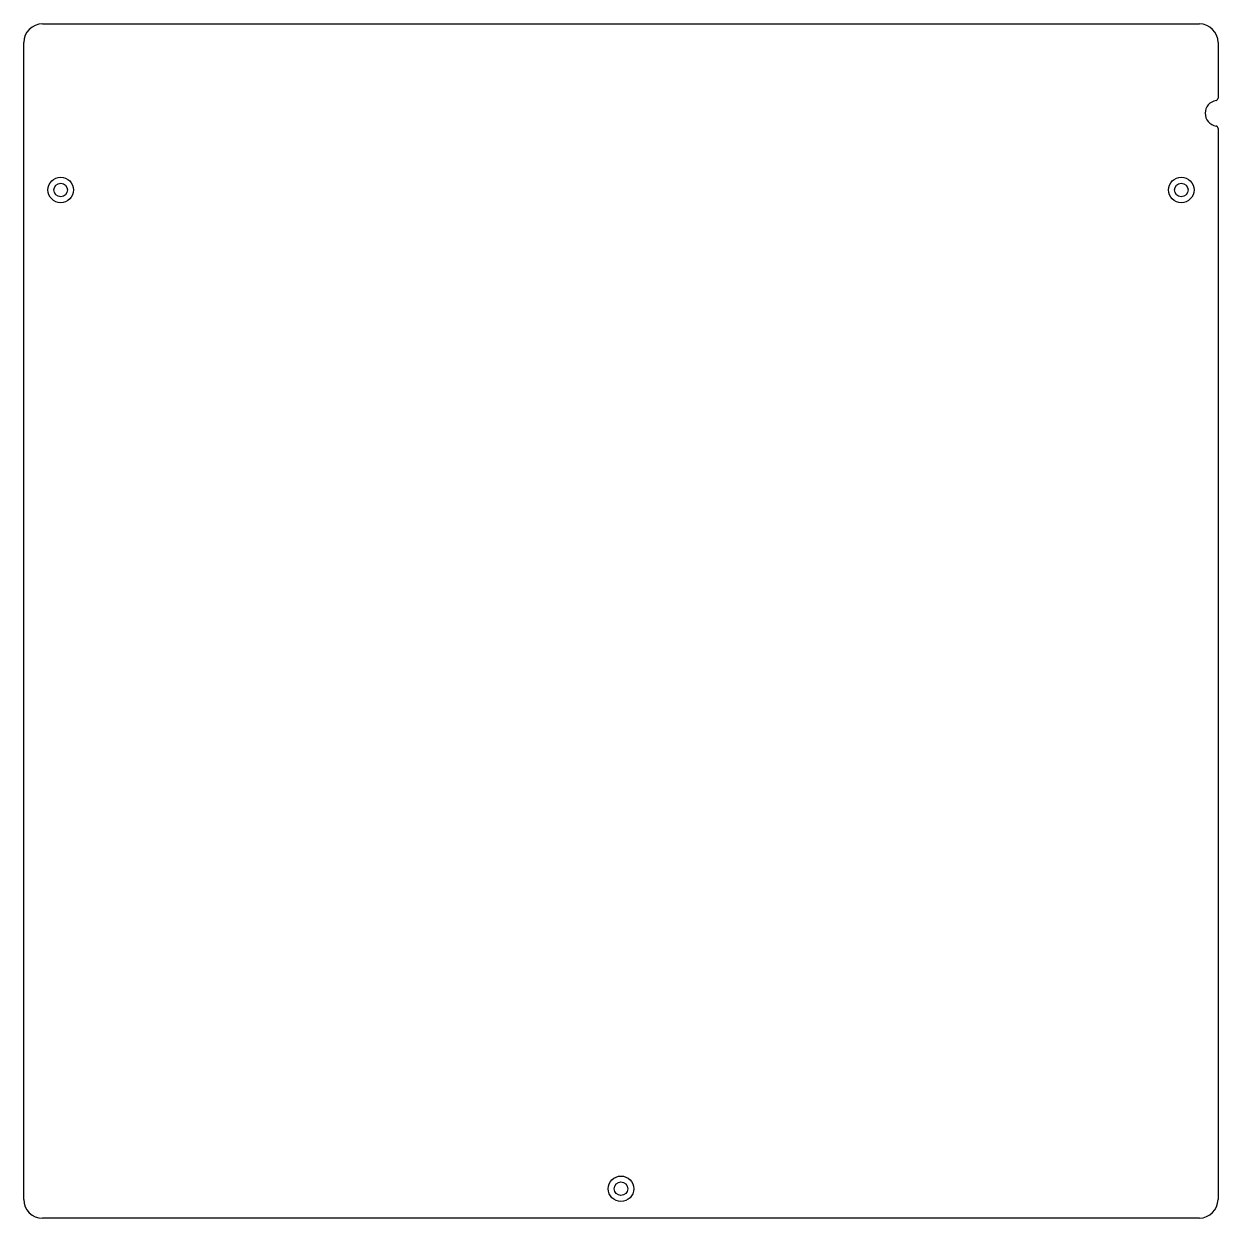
# Model space of a CAD drawing. Header units: inches. Extents: x -6 to 6, y -6 to 6.
import ezdxf

# ---------------------------------------------------------------- set-up
doc = ezdxf.new("R2010")
doc.units = ezdxf.units.IN
doc.header["$MEASUREMENT"] = 0

msp = doc.modelspace()

# ---------------------------------------------------------------- linework, layer by layer
at = {"color": 7, "linetype": 'Continuous', "lineweight": 25}
for p, q in [((-5.813, 6), (5.812, 6)), ((-6, -5.813), (-6, 5.812)), ((6, 5.812), (6, 5.255)), ((6, 4.949), (6, -5.813)), ((5.812, -6), (-5.813, -6))]:
    msp.add_line(p, q, dxfattribs=at)
for centre in [(-5.63, 4.331), (5.63, 4.331), (0, -5.705)]:
    msp.add_circle(centre, 0.128, dxfattribs=at)
for centre in [(-5.63, 4.331), (5.63, 4.331), (0, -5.705)]:
    msp.add_circle(centre, 0.068)
for centre, radius, start, end in [((-5.813, 5.812), 0.188, 90, 180), ((5.812, 5.812), 0.188, 0, 90), ((6, 5.102), 0.13, 99.2818, 260.7182), ((5.975, 5.255), 0.025, 279.2818, 0), ((5.975, 4.949), 0.025, 0, 80.7182), ((-5.813, -5.813), 0.188, 180, 270), ((5.812, -5.813), 0.187, 270, 0)]:
    msp.add_arc(centre, radius, start, end, dxfattribs=at)

doc.saveas('drawing.dxf')
